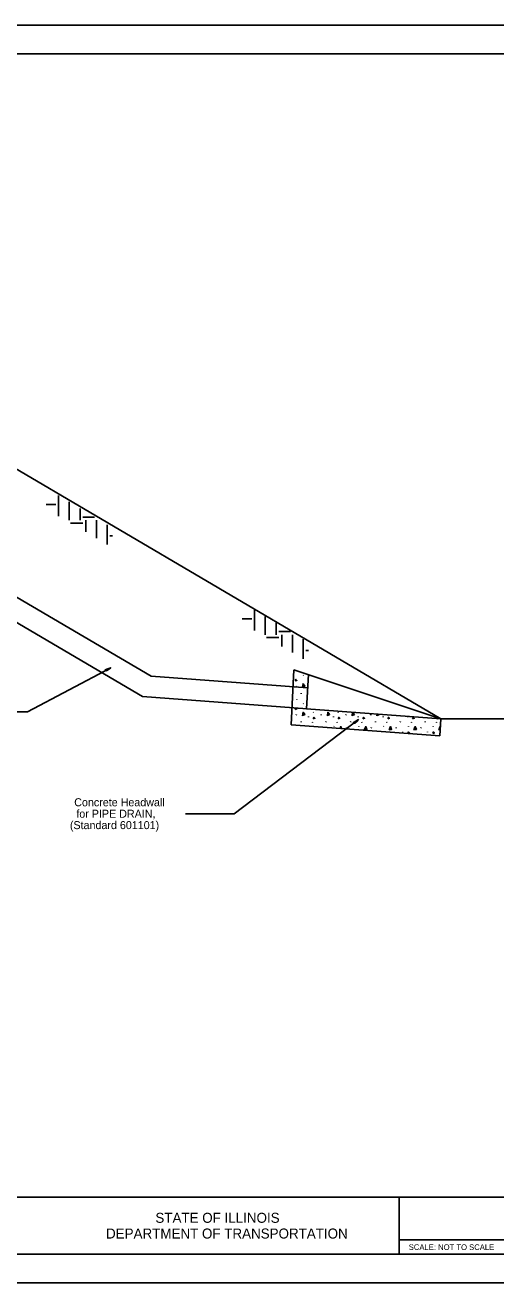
# Model space of a CAD drawing. Extents: x -0.01 to 2.83, y 0 to 1.83.
# Drawn here: x 1.186 to 1.872, y 0 to 1.833 of the extents above; entities that cross this region are included whole.
import ezdxf

# ---------------------------------------------------------------- set-up
doc = ezdxf.new("R2010")
doc.units = 0
for name, color, linetype in [('RD_Pr_Roadway_Notes', 7, 'Continuous'), ('SH_General_Details', 7, 'Continuous'), ('SH_Printer_Plotting_Border', 7, 'Continuous')]:
    doc.layers.add(name, color=color, linetype=linetype)

msp = doc.modelspace()

# ---------------------------------------------------------------- linework, layer by layer
at = {"layer": 'RD_Pr_Roadway_Notes'}
for p, q in [((1.311, 0.8966), (1.1895, 0.8323)), ((1.1895, 0.8323), (1.135, 0.8323)), ((1.672, 0.821), (1.4909, 0.6839)), ((1.4909, 0.6839), (1.42, 0.6839))]:
    msp.add_line(p, q, dxfattribs=at)
for points in [[(1.3042, 0.8931), (1.305, 0.8922), (1.3076, 0.8942), (1.311, 0.8966), (1.3068, 0.8951), (1.3031, 0.8938), (1.3042, 0.8931), (1.3049, 0.8926), (1.3086, 0.8953), (1.3038, 0.8938), (1.3049, 0.8932), (1.3067, 0.8943), (1.3047, 0.8937)], [(1.6659, 0.8164), (1.6668, 0.8157), (1.669, 0.818), (1.672, 0.821), (1.6681, 0.8188), (1.6646, 0.817), (1.6659, 0.8164), (1.6666, 0.816), (1.6698, 0.8193), (1.6653, 0.817), (1.6665, 0.8167), (1.6681, 0.818), (1.6663, 0.817)]]:
    msp.add_lwpolyline(points, dxfattribs=at)
at = {"layer": 'SH_General_Details'}
for p, q in [((2.8333, 1.8333), (0, 1.8333)), ((0.6692, 1.4827), (1.7919, 0.8223)), ((1.2348, 1.1475), (1.2348, 1.1177)), ((1.2505, 1.1383), (1.2505, 1.1117)), ((1.2171, 1.1348), (1.2309, 1.1348)), ((1.2663, 1.1289), (1.2663, 1.1117)), ((1.2526, 1.1074), (1.2702, 1.1074)), ((1.2702, 1.1163), (1.2872, 1.1163)), ((1.2745, 1.1117), (1.2745, 1.0947)), ((1.2902, 1.1117), (1.2902, 1.0856)), ((1.306, 1.105), (1.306, 1.0764)), ((1.3096, 1.0888), (1.3136, 1.0888)), ((1.1523, 1.0122), (1.3697, 0.8843)), ((1.1396, 0.9824), (1.3571, 0.8545)), ((1.5204, 0.9807), (1.5204, 0.9508)), ((1.5027, 0.968), (1.5165, 0.968)), ((1.5362, 0.9714), (1.5362, 0.9448)), ((1.5519, 0.962), (1.5519, 0.9448)), ((1.5382, 0.9405), (1.5559, 0.9405)), ((1.5559, 0.9494), (1.5728, 0.9494)), ((1.5601, 0.9448), (1.5601, 0.9278)), ((1.5758, 0.9448), (1.5758, 0.9187)), ((1.5916, 0.9381), (1.5916, 0.9096)), ((1.5952, 0.922), (1.5992, 0.922)), ((1.3697, 0.8843), (1.5979, 0.8674)), ((1.5737, 0.8134), (1.578, 0.8937)), ((1.578, 0.8937), (1.7919, 0.8223)), ((1.5821, 0.8917), (1.5823, 0.8922)), ((1.5916, 0.886), (1.5919, 0.8855)), ((1.5963, 0.8368), (1.599, 0.8867)), ((1.5814, 0.8691), (1.5817, 0.8699)), ((1.3571, 0.8545), (1.5974, 0.8367)), ((1.5821, 0.8502), (1.5824, 0.851)), ((1.5883, 0.8588), (1.5886, 0.8596)), ((1.5916, 0.8445), (1.5919, 0.844)), ((1.5814, 0.8277), (1.5817, 0.8285)), ((1.7919, 0.8223), (1.5963, 0.8368)), ((1.5993, 0.8254), (1.5994, 0.8246)), ((1.6061, 0.8313), (1.6064, 0.8321)), ((1.6175, 0.8277), (1.6178, 0.8285)), ((1.6355, 0.8254), (1.6356, 0.8246)), ((1.6422, 0.8313), (1.6425, 0.8321)), ((1.6537, 0.8277), (1.654, 0.8285)), ((1.6716, 0.8254), (1.6717, 0.8246)), ((1.6899, 0.8277), (1.6902, 0.8285)), ((1.7078, 0.8254), (1.7079, 0.8246)), ((1.744, 0.8254), (1.744, 0.8246)), ((1.5737, 0.8134), (1.7906, 0.7973)), ((1.5883, 0.8174), (1.5886, 0.8182)), ((1.6003, 0.8114), (1.6003, 0.8116)), ((1.6045, 0.8174), (1.6048, 0.8168)), ((1.6048, 0.8172), (1.6051, 0.8166)), ((1.6244, 0.8174), (1.6247, 0.8182)), ((1.6362, 0.8108), (1.6365, 0.8116)), ((1.6406, 0.8174), (1.6409, 0.8168)), ((1.6409, 0.8172), (1.6412, 0.8166)), ((1.6545, 0.8087), (1.6548, 0.8095)), ((1.6606, 0.8174), (1.6609, 0.8182)), ((1.6723, 0.8108), (1.6726, 0.8116)), ((1.6768, 0.8174), (1.6771, 0.8168)), ((1.6771, 0.8172), (1.6774, 0.8166)), ((1.6906, 0.8087), (1.6909, 0.8095)), ((1.6967, 0.8174), (1.697, 0.8182)), ((1.7085, 0.8108), (1.7088, 0.8116)), ((1.713, 0.8174), (1.7133, 0.8168)), ((1.7133, 0.8172), (1.7136, 0.8166)), ((1.7268, 0.8087), (1.7271, 0.8095)), ((1.7329, 0.8174), (1.7332, 0.8182)), ((1.7447, 0.8108), (1.745, 0.8116)), ((1.7491, 0.8174), (1.7494, 0.8168)), ((1.7494, 0.8172), (1.7497, 0.8166)), ((1.7629, 0.8087), (1.7632, 0.8095)), ((1.769, 0.8174), (1.7693, 0.8182)), ((1.7808, 0.8108), (1.7811, 0.8116)), ((1.7853, 0.8174), (1.7856, 0.8168)), ((1.7856, 0.8172), (1.7859, 0.8166)), ((1.7919, 0.8223), (1.7906, 0.7973)), ((1.7919, 0.8223), (1.9408, 0.8223)), ((1.7362, 0.8031), (1.7365, 0.8025)), ((1.7724, 0.8031), (1.7727, 0.8025)), ((0.1667, 0.125), (2.7917, 0.125)), ((1.7312, 0.125), (1.7312, 0.0417)), ((1.7312, 0.0625), (2.3729, 0.0625)), ((2.8333, 0), (0, 0))]:
    msp.add_line(p, q, dxfattribs=at)
msp.add_lwpolyline([(0.1667, 1.7917), (2.7917, 1.7917), (2.7917, 0.0417), (0.1667, 0.0417)], close=True, dxfattribs=at)
for points in [[(1.5799, 0.8774), (1.5808, 0.8796), (1.5823, 0.8782), (1.5799, 0.8774)], [(1.5906, 0.8682), (1.5912, 0.8733), (1.5939, 0.87), (1.5906, 0.8683)], [(1.5799, 0.8359), (1.5808, 0.8381), (1.5823, 0.8368), (1.5799, 0.8359)], [(1.5906, 0.8267), (1.5912, 0.8318), (1.5939, 0.8285), (1.5906, 0.8268)], [(1.6267, 0.8267), (1.6273, 0.8318), (1.63, 0.8285), (1.6268, 0.8268)], [(1.6629, 0.8267), (1.6635, 0.8318)], [(1.6635, 0.8318), (1.6662, 0.8285), (1.663, 0.8268)], [(1.699, 0.8267), (1.6993, 0.8291)], [(1.702, 0.8289), (1.7023, 0.8285), (1.6991, 0.8268)], [(1.6062, 0.822), (1.6071, 0.8242), (1.6086, 0.8229), (1.6062, 0.822)], [(1.6101, 0.8107), (1.6101, 0.8109), (1.6102, 0.8107)], [(1.6424, 0.822), (1.6433, 0.8242), (1.6448, 0.8229), (1.6424, 0.822)], [(1.6451, 0.8081), (1.6463, 0.8109), (1.6474, 0.8079)], [(1.6785, 0.822), (1.6794, 0.8242), (1.6809, 0.8229), (1.6785, 0.822)], [(1.6804, 0.8063), (1.6825, 0.8109), (1.684, 0.8067), (1.6805, 0.8063)], [(1.7147, 0.822), (1.7156, 0.8242), (1.7171, 0.8229), (1.7147, 0.822)], [(1.7166, 0.8063), (1.7186, 0.8109), (1.7202, 0.8067), (1.7167, 0.8063)], [(1.7508, 0.822), (1.7518, 0.8242), (1.7533, 0.8229), (1.7508, 0.822)], [(1.7527, 0.8063), (1.7548, 0.8109), (1.7564, 0.8067), (1.7528, 0.8063)], [(1.787, 0.822), (1.7873, 0.8226)], [(1.7885, 0.8225), (1.787, 0.822)], [(1.7889, 0.8063), (1.7909, 0.8109), (1.7912, 0.81)], [(1.7441, 0.8008), (1.745, 0.803), (1.7465, 0.8016), (1.7442, 0.8008)], [(1.7442, 0.8008), (1.7442, 0.8008)], [(1.7442, 0.8008), (1.7442, 0.8008)], [(1.7803, 0.8007), (1.7812, 0.803), (1.7827, 0.8016), (1.7803, 0.8007)], [(1.7911, 0.8065), (1.789, 0.8063)]]:
    msp.add_lwpolyline(points, dxfattribs=at)
at = {"layer": 'SH_Printer_Plotting_Border'}
msp.add_lwpolyline([(0, 0), (2.8333, 0), (2.8333, 1.8333), (0, 1.8333)], close=True, dxfattribs=at)

# ---------------------------------------------------------------- texts
at = {"layer": 'RD_Pr_Roadway_Notes'}
for s, p in [('Concrete Headwall', (1.2578, 0.6947)), ('for PIPE DRAIN,', (1.2609, 0.678)), ('(Standard 601101)', (1.2515, 0.6614))]:
    msp.add_text(s, height=0.011667, dxfattribs=at).set_placement(p)
at = {"layer": 'SH_General_Details'}
for s, height, p in [('STATE OF ILLINOIS', 0.014584, (1.3761, 0.0875)), ('DEPARTMENT OF TRANSPORTATION', 0.014584, (1.3042, 0.0646)), ('SCALE:          ', 0.008333, (1.7453, 0.0479)), ('NOT TO SCALE', 0.008333, (1.7881, 0.0478))]:
    msp.add_text(s, height=height, dxfattribs=at).set_placement(p)

doc.saveas('drawing.dxf')
